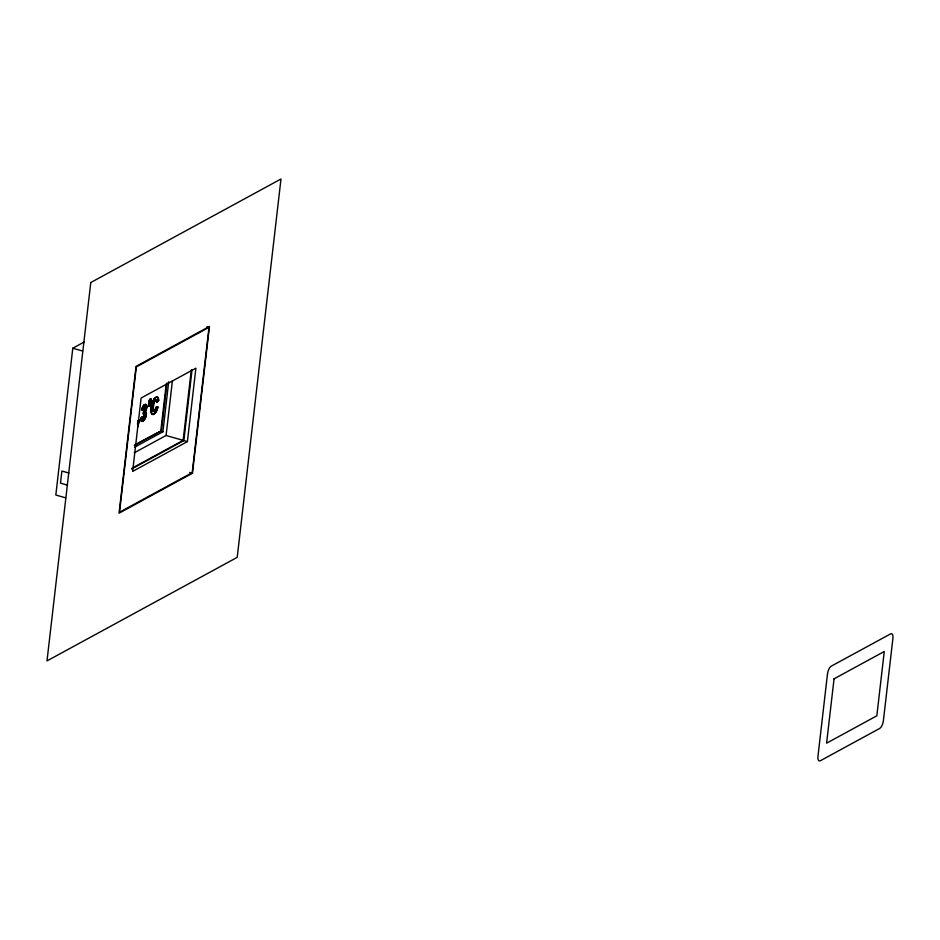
<?xml version="1.0" encoding="UTF-8"?>
<svg xmlns="http://www.w3.org/2000/svg" width="940" height="940" viewBox="0 0 940 940"><rect width="100%" height="100%" fill="white"/><g stroke="black" fill="none" stroke-linecap="round" stroke-linejoin="round"><path stroke-width="1.41" d="M143.244 413.964L143.526 411.191L144.49 410.545A2.009 0.823 -74 0 0 144.795 410.005A1.962 0.799 -74 0 0 145.077 409.194L144.96 407.396L143.244 413.964A5.852 2.397 -74 0 1 143.785 413.471L143.855 413.424M142.751 418.758L142.598 418.7A2.291 0.94 -74 0 1 142.445 418.241L142.234 416.866L142.715 418.758A2.021 0.823 -74 0 0 143.033 418.817A2.291 0.94 -74 0 0 143.35 418.664A1.962 0.811 -74 0 0 143.785 418.171L143.891 417.995A2.55 1.046 -74 0 0 144.278 417.102L144.643 414A2.397 0.987 -74 0 0 144.443 413.471L144.161 416.796L142.892 418.747L144.302 416.255L144.102 413.283A1.81 0.74 -74 0 1 144.372 413.389L143.844 413.283M148.532 404.412L148.579 405.786M142.234 416.866L142.598 418.7M84.4 341.902L72.803 348.211L55.824 495.016L65.659 497.848M137.698 420.932L139.472 419.933L137.733 426.936M137.71 422.542L137.91 420.791L139.472 419.933M139.285 419.886L137.722 426.607M166.239 383.99L160.775 431.155L162.914 431.765L168.695 381.746M134.373 445.443L161.41 430.731L166.944 382.933M134.232 452.81L166.086 435.478L172.408 380.782M191.302 369.855L183.136 440.378L132.176 468.108M192.007 370.055L183.852 440.578L131.612 469.013M187.401 441.6L195.896 368.198L141.118 398.02L132.622 471.422L187.401 441.6L166.086 435.478M208.997 327.379L192.183 472.679L119.521 512.23L136.335 366.929L208.997 327.379L206.859 326.768M192.477 473.22L209.456 326.415L136.042 366.389L119.051 513.193L192.477 473.22L189.668 472.421M143.291 409.875C139.919 411.038 144.031 402.179 146.382 405.199C147.827 407.302 143.738 413.929 146.264 409.57A3.466 1.422 -74 0 0 146.699 408.042A3.877 1.586 -74 0 0 146.758 405.892C144.173 400.158 139.437 414.199 143.644 408.489A2.009 0.823 -74 0 1 143.891 407.866A1.962 0.799 -74 0 1 144.29 407.455M141.928 410.169L142.539 407.889A4.042 1.657 -74 0 1 143.209 406.444L143.35 406.233A5.57 2.291 -74 0 1 144.548 404.893A7.109 2.914 -74 0 1 145.148 404.553L145.406 404.482M157.097 397.056L157.556 397.197A6.521 2.679 -74 0 1 158.214 397.832L158.696 400.346L157.039 402.003L158.508 400.299L157.826 397.503L156.334 397.115L154.184 398.748L151.14 406.95L150.893 411.555L151.798 414.07L153.572 414.258L156.028 412.166A5.992 2.456 -74 0 0 156.768 410.804L157.955 407.149L156.51 406.997L155.805 409.37A3.502 1.433 -74 0 1 154.783 411.015M150.012 400.146L149.307 405.105M150.2 400.205L149.495 405.152M142.422 416.925L140.683 418.065L141.834 421.402L144.031 420.051L145.747 416.361L146.111 412.789L145.03 411.473L146.511 407.984L146.335 405.081M149.672 405.07L150.388 400.24L149.883 405.105M153.385 414.34L155.84 412.108L157.955 407.149M154.712 413.471L157.767 407.09L156.322 406.938L154.888 410.615L152.997 411.262L152.597 407.878L153.667 402.508L155.805 400.052L156.851 401.944L156.557 400.428L155.57 400.111M154.759 411.038L154.442 411.309A4.77 1.962 -74 0 1 153.855 411.567L152.938 411.18M155.37 400.393L154.936 400.781A3.877 1.598 -74 0 0 154.325 401.627L152.785 410.287M144.337 407.361L144.431 407.279A2.421 0.999 -74 0 1 144.713 407.149L144.807 407.161A1.668 0.681 -74 0 1 145.218 407.819M155.57 397.667L154.383 398.807A7.156 2.938 -74 0 0 153.302 400.475A7.52 3.09 -74 0 0 152.656 401.862L151.199 407.995L151.363 413.012A7.743 3.173 -74 0 0 151.998 414.117A7.144 2.938 -74 0 0 152.868 414.517M143.667 411.109L145.042 407.913M155.605 400.252L153.126 404.224L152.95 410.909M137.358 423.846L138.309 423.494A2.996 1.234 -74 0 1 137.745 425.585M137.698 423.822L138.309 423.494M135.16 444.596L161.41 430.731M134.585 447.193L162.914 431.765M155.793 397.35L157.004 397.079M156.346 397.232C151.481 400.017 148.097 411.309 153.208 414.493M142.281 421.379C145.218 419.898 147.815 413.694 145.03 411.473M153.008 414.446L153.572 414.387A10.14 4.16 -74 0 0 154.607 413.788M155.723 400.064L156.064 400.099A3.537 1.445 -74 0 1 156.992 401.215L157.039 402.003M156.498 397.068L158.014 397.785L158.696 400.346M142.246 421.461C139.989 421.837 140.824 415.962 140.883 419.44A5.205 2.139 -74 0 0 142.022 421.449L143.832 420.568A5.381 2.209 -74 0 0 144.607 419.546L145.524 417.677A5.146 2.115 -74 0 0 146.123 415.633A5.863 2.409 -74 0 0 146.323 414.211L146.346 413.259A4.019 1.645 -74 0 0 145.994 411.92A3.854 1.586 -74 0 0 145.653 411.591L145.336 411.497M145.453 404.4L145.853 404.494A4.665 1.915 -74 0 1 146.382 404.893M72.803 348.211L82.638 351.043M156.51 406.997L153.667 411.509A3.772 1.551 -74 0 1 153.185 411.309L152.668 410.569M68.902 473.055L61.887 471.034L60.489 483.148L67.504 485.157M151.07 399.406L151.328 400.135A8.683 3.56 -74 0 1 150.988 403.436L150.623 404.882A2.327 0.952 -74 0 1 148.849 405.986L148.708 405.022A9.482 3.889 -74 0 1 148.837 403.307A9.095 3.737 -74 0 1 149.037 401.909L149.425 400.452A2.291 0.94 -74 0 1 151.246 399.488M151.082 399.524L151.14 400.616A8.683 3.56 -74 0 1 150.694 403.977L150.494 404.67A2.338 0.952 -74 0 1 148.649 405.939M138.204 423.388A2.996 1.234 -74 0 1 137.745 425.103M151.058 399.418A2.303 0.94 -74 0 0 149.178 400.558L149.025 401.063A8.754 3.596 -74 0 0 148.567 404.388M141.47 421.144A5.37 2.209 -74 0 1 141.188 420.721M90.781 282.529L47 660.891L237.209 557.361L280.99 179L90.781 282.529M827.494 673.898L817.953 756.383A6.486 2.667 -74 0 0 820.291 760.777L879.64 728.477A6.486 2.667 -74 0 0 883.377 720.769L892.918 638.284A6.486 2.667 -74 0 0 890.58 633.889L831.23 666.19A6.486 2.667 -74 0 0 827.494 673.898M834.05 678.833L826.601 743.164L876.82 715.822L884.27 651.502L834.05 678.833M143.127 409.687L144.748 407.114L143.127 409.687"/></g></svg>
